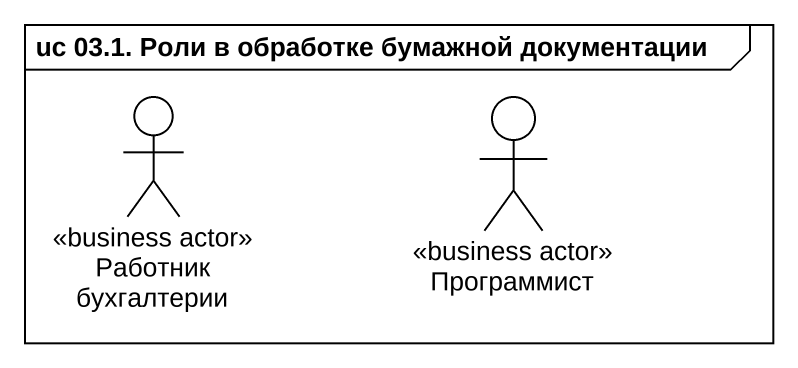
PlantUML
@startuml
mainframe uc 03.1. Роли в обработке бумажной документации
actor "Работник бухгалтерии" as Работник_бухгалтерии <<business actor>>
actor Программист <<business actor>>
@enduml
